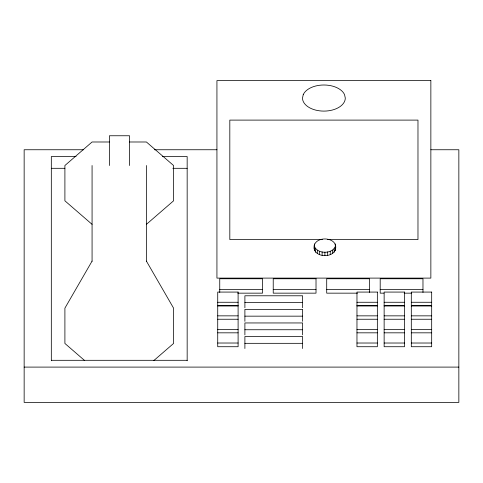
<?xml version="1.0" encoding="UTF-8"?>
<svg xmlns="http://www.w3.org/2000/svg" width="483" height="483" viewBox="0 0 483 483"><rect width="100%" height="100%" fill="white"/><g stroke="black" fill="none" stroke-linecap="round" stroke-linejoin="round"><path stroke-width="0.72" d="M314.198 245.593C316.619 235.475 337.949 237.153 335.588 248.98C333.173 259.099 311.843 257.415 314.198 245.593C316.431 254.481 333.361 254.481 335.588 245.593M314.198 248.98L314.56 247.29M92.072 261.098L64.903 308.154L64.903 343.449L84.712 360.608M146.409 224.341L173.578 200.813L173.578 165.518L146.409 141.99L129.553 141.99M153.769 360.608L173.578 343.449L173.578 308.154L146.409 261.098M109.418 141.99L92.072 141.99L64.903 165.518L64.903 200.813L92.072 224.341M83.644 149.748L24.15 149.748L24.15 402.393L458.85 402.393L458.85 149.748L430.86 149.748M154.433 149.748L216.933 149.748M76.085 156.54L51.319 156.54L51.319 360.753M162.397 156.54L187.162 156.54L187.162 360.753M51.319 168.307L64.903 168.307M172.823 168.307L187.162 168.307M322.39 239.562L229.817 239.562L229.817 120.104L417.976 120.104L417.976 239.562L327.661 239.562M219.747 289.456L262.535 289.456M273.227 289.456L316.015 289.456M326.707 289.456L369.495 289.456M380.193 289.456L422.975 289.456M237.763 293.157L262.535 293.157L262.535 278.757L219.747 278.757L219.747 292.444M357.486 293.157L326.707 293.157L326.707 278.757L369.495 278.757L369.495 292.444M383.943 293.157L380.193 293.157L380.193 278.757L422.975 278.757L422.975 292.444M404.211 293.157L411.715 293.157M217.724 302.267L238.101 302.267M356.967 302.267L377.344 302.267M384.136 302.267L404.512 302.267M411.305 302.267L431.681 302.267M244.899 302.575L302.63 302.575M217.724 305.661L238.101 305.661M356.967 305.661L377.344 305.661M384.136 305.661L404.512 305.661M411.305 305.661L431.681 305.661M217.724 305.968L238.101 305.968M356.967 305.968L377.344 305.968M384.136 305.968L404.512 305.968M411.305 305.968L431.681 305.968M217.724 315.852L238.101 315.852M356.967 315.852L377.344 315.852M384.136 315.852L404.512 315.852M411.305 315.852L431.681 315.852M244.893 316.16L302.63 316.16M217.724 319.245L238.101 319.245M356.967 319.245L377.344 319.245M384.136 319.245L404.512 319.245M411.305 319.245L431.681 319.245M217.724 329.436L238.101 329.436M356.967 329.436L377.344 329.436M384.136 329.436L404.512 329.436M411.305 329.436L431.681 329.436M244.893 329.744L302.63 329.744M217.724 332.829L238.101 332.829M356.967 332.829L377.344 332.829M384.136 332.829L404.512 332.829M411.305 332.829L431.681 332.829M217.724 343.021L238.101 343.021M356.967 343.021L377.344 343.021M384.136 343.021L404.512 343.021M411.305 343.021L431.681 343.021M244.893 343.328L302.63 343.328M51.319 360.306L187.162 360.306M24.15 367.098L458.85 367.098M335.226 243.903L335.226 245.255M335.226 247.278L335.226 250.671M334.158 248.854L334.158 252.241M332.455 250.206L332.455 253.593M330.245 251.245L330.245 254.632M327.661 251.897L327.661 255.284M324.896 252.114L324.896 255.507M322.125 251.897L322.125 255.284M319.547 251.245L319.547 254.632M317.331 250.206L317.331 253.593M315.628 248.854L315.628 252.241M314.56 243.903L314.56 250.671M302.63 307.762L302.63 295.783L244.899 295.783L244.899 307.762M302.63 321.346L302.63 309.368L244.893 309.368L244.893 321.346M302.63 334.93L302.63 322.952L244.899 322.952L244.893 334.93M302.63 348.515L302.63 336.536L244.893 336.536L244.893 348.515M146.409 165.518L146.409 261.297M129.553 165.518L129.553 135.759L109.418 135.759L109.418 165.518M92.072 165.518L92.072 261.297M303.233 94.674L302.503 98.055A21.391 13.053 0 0 0 323.9 111.102A21.391 13.053 0 0 0 345.291 98.055L344.56 94.674A21.391 13.053 0 0 0 323.9 85.002A21.391 13.053 0 0 0 303.233 94.674M430.86 80.607L216.933 80.607L216.933 278.105L430.86 278.105L430.86 80.607M316.015 278.757L273.227 278.757L273.227 293.157L316.015 293.157L316.015 278.757M238.101 292.076L217.724 292.076L217.724 346.722L238.101 346.722L238.101 292.076M377.344 292.076L356.967 292.076L356.967 346.722L377.344 346.722L377.344 292.076M404.512 292.076L384.136 292.076L384.136 346.722L404.512 346.722L404.512 292.076M431.681 292.076L411.305 292.076L411.305 346.722L431.681 346.722L431.681 292.076"/></g></svg>
